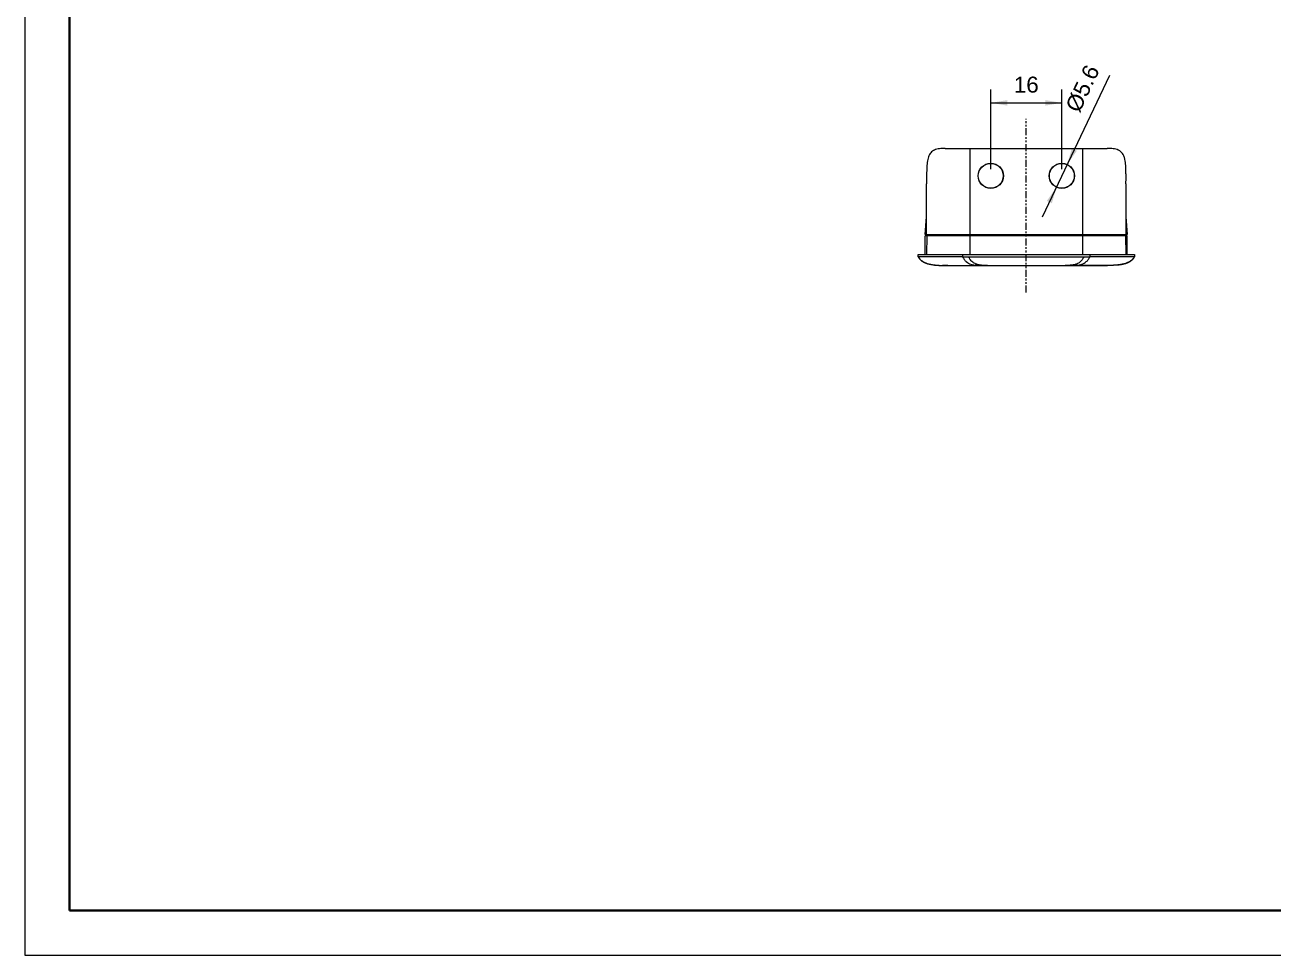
# Model space of a CAD drawing. Header units: millimetres. Extents: x -297 to 297, y -210 to 210.
# Drawn here: x -297 to -16, y -210 to -0.5 of the extents above; entities that cross this region are included whole.
import ezdxf

# ---------------------------------------------------------------- set-up
doc = ezdxf.new("R2010")
doc.units = ezdxf.units.MM
doc.linetypes.add('ACANSTGB', pattern=[0.354331, 0.15748, -0.03937, 0.03937, -0.03937, 0.03937, -0.03937])
doc.linetypes.add('CENTER', pattern=[10.16, 6.35, -1.27, 1.27, -1.27])
doc.layers.get('0').update_dxf_attribs({"lineweight": 20})
for name, color, linetype, lineweight in [('剖面线层', 4, 'Continuous', 18), ('粗实线层', 7, 'Continuous', 35), ('细实线层', 7, 'Continuous', 18)]:
    doc.layers.add(name, color=color, linetype=linetype, lineweight=lineweight)
doc.styles.add('标准', font='')
doc.styles.get('标准').set_extended_font_data('arial')
doc.dimstyles.new('标准', dxfattribs={"dimscale": 1.5, "dimtxt": 2.4, "dimasz": 2.5, "dimexe": 2, "dimexo": 1, "dimgap": 1.5, "dimtad": 1, "dimdec": 1, "dimdsep": 46, "dimtxsty": '标准', "dimcen": 2.5, "dimdle": 5, "dimclre": 256, "dimclrt": 7, "dimadec": 0, "dimazin": 0, "dimtfac": 0.714286, "dimtdec": 1, "dimtmove": 0, "dimatfit": 3, "dimfxl": 0, "dimtolj": 1, "dimarcsym": 0})
doc.dimstyles.new('标准$0', dxfattribs={"dimscale": 1.5, "dimtxt": 2.4, "dimasz": 2.5, "dimexe": 2, "dimexo": 1, "dimgap": 1.5, "dimtad": 1, "dimdec": 1, "dimdsep": 46, "dimtxsty": '标准', "dimcen": 2.5, "dimdle": 5, "dimclre": 256, "dimclrt": 7, "dimadec": 0, "dimazin": 0, "dimtfac": 0.714286, "dimtdec": 1, "dimtmove": 0, "dimatfit": 3, "dimfxl": 0, "dimtolj": 1, "dimarcsym": 0})

# ---------------------------------------------------------------- blocks, each defined once
blk = doc.blocks.new('*X9')
at = {"linetype": 'Continuous', "ltscale": 10}
for points in [[(-79.53, -18.03), (-75.78, -17.41), (-75.78, -18.66)], [(-63.53, -18.03), (-67.28, -17.41), (-67.28, -18.66)]]:
    blk.add_hatch(color=0, dxfattribs=at).paths.add_polyline_path(points, flags=0)
for p, q in [((-79.53, -32.97), (-79.53, -15.03)), ((-63.53, -32.97), (-63.53, -15.03))]:
    blk.add_line(p, q, dxfattribs=at)
at = {"color": 0, "linetype": 'Continuous', "ltscale": 10}
blk.add_line((-79.53, -18.03), (-63.53, -18.03), dxfattribs=at)
at = {"color": 7, "linetype": 'CENTER', "ltscale": 10, "insert": (-71.53, -13.95), "char_height": 3.6, "width": 9.6366, "attachment_point": 5, "style": '标准'}
blk.add_mtext('16', dxfattribs=at)
blk = doc.blocks.new('*X10')
at = {"linetype": 'Continuous', "ltscale": 10}
for points in [[(-62.33, -31.94), (-60.15, -28.82), (-61.28, -28.28)], [(-64.73, -37), (-65.77, -40.65), (-66.9, -40.11)]]:
    blk.add_hatch(color=0, dxfattribs=at).paths.add_polyline_path(points, flags=0)
at = {"color": 0, "linetype": 'Continuous', "ltscale": 10}
blk.add_line((-52.8, -11.87), (-67.95, -43.77), dxfattribs=at)
at = {"color": 7, "linetype": 'CENTER', "ltscale": 10, "insert": (-58.83, -14.81), "char_height": 3.6, "width": 20.947, "attachment_point": 5, "rotation": 64.5917, "style": '标准'}
blk.add_mtext('%%C5.6', dxfattribs=at)
blk = doc.blocks.new('$CAXA_FRAME_13B17AC1$')
at = {"layer": '粗实线层'}
for p, q in [((-287, 200), (-287, -200)), ((-287, -200), (287, -200))]:
    blk.add_line(p, q, dxfattribs=at)
at = {"layer": '细实线层'}
for p, q in [((-297, 210), (-297, -210)), ((-297, -210), (297, -210))]:
    blk.add_line(p, q, dxfattribs=at)

msp = doc.modelspace()

# ---------------------------------------------------------------- linework, layer by layer
at = {"color": 7, "linetype": 'Continuous', "lineweight": 15}
for p, q in [((-89.77, -28.28), (-53.29, -28.28)), ((-84.28, -28.28), (-84.28, -52.18)), ((-58.78, -52.18), (-58.78, -28.28)), ((-93.98, -47.68), (-93.98, -36.28)), ((-49.08, -36.28), (-49.08, -47.68)), ((-94.28, -47.69), (-93.98, -43.72)), ((-49.08, -43.72), (-48.78, -47.69)), ((-94.28, -47.68), (-48.78, -47.68)), ((-93.63, -47.98), (-93.63, -47.68)), ((-49.43, -47.68), (-49.43, -47.98)), ((-94.28, -52.18), (-94.28, -47.98)), ((-48.78, -47.98), (-94.28, -47.98)), ((-93.93, -52.18), (-93.87, -47.98)), ((-49.18, -47.98), (-49.13, -52.18)), ((-48.78, -52.18), (-48.78, -47.98)), ((-95.86, -52.72), (-95.88, -52.18)), ((-95.88, -52.18), (-47.18, -52.18)), ((-85.88, -52.18), (-85.88, -52.71)), ((-85.88, -52.71), (-85.87, -52.71)), ((-85.87, -52.71), (-84.46, -52.71)), ((-84.46, -52.71), (-58.6, -52.71)), ((-58.6, -52.71), (-57.19, -52.71)), ((-57.19, -52.71), (-57.18, -52.71)), ((-57.18, -52.71), (-57.18, -52.18)), ((-47.18, -52.18), (-47.2, -52.72)), ((-89.2, -54.67), (-90.4, -54.67)), ((-90.4, -54.67), (-90.39, -54.67)), ((-90.39, -54.65), (-89.81, -54.67)), ((-89.8, -54.67), (-89.81, -54.67)), ((-89.81, -54.67), (-89.8, -54.67)), ((-89.2, -54.67), (-87.26, -54.67)), ((-87.27, -54.67), (-83.14, -54.67)), ((-83.17, -54.67), (-80.28, -54.66)), ((-81.73, -54.66), (-81.73, -54.66)), ((-80.77, -54.66), (-81.73, -54.66)), ((-80.77, -54.66), (-80.77, -54.66)), ((-80.28, -54.66), (-80.77, -54.66)), ((-80.28, -54.66), (-62.29, -54.66)), ((-80.28, -54.66), (-80.28, -54.66)), ((-62.78, -54.66), (-62.78, -54.66)), ((-62.28, -54.66), (-62.78, -54.66)), ((-62.29, -54.66), (-59.88, -54.67)), ((-62.28, -54.66), (-62.29, -54.66)), ((-61.33, -54.66), (-62.28, -54.66)), ((-61.33, -54.66), (-61.33, -54.66)), ((-55.79, -54.67), (-53.87, -54.67)), ((-53.87, -54.67), (-53.25, -54.67)), ((-53.25, -54.67), (-53.26, -54.67)), ((-53.25, -54.67), (-53.26, -54.67)), ((-52.66, -54.65), (-53.25, -54.67)), ((-52.72, -54.67), (-53.25, -54.67)), ((-52.65, -54.67), (-52.72, -54.67))]:
    msp.add_line(p, q, dxfattribs=at)
for points in [[(-95.86, -52.72), (-95.55, -53.2), (-95.08, -53.66), (-94.49, -54.02), (-93.8, -54.29), (-93.03, -54.47), (-92.18, -54.58), (-91.26, -54.64), (-90.4, -54.67)], [(-59.88, -54.67), (-58.4, -54.67), (-55.79, -54.67)]]:
    msp.add_lwpolyline(points, dxfattribs=at)
for centre, radius in [((-79.53, -34.47), 2.84), ((-79.53, -34.47), 2.8), ((-63.53, -34.47), 2.84), ((-63.53, -34.47), 2.8)]:
    msp.add_circle(centre, radius, dxfattribs=at)
for centre, radius, start, end in [((-80.93, -47.26), 7.38, 263.8385, 264.7787), ((-80.28, -39.06), 15.62, 268.1919, 271.3598), ((-62.78, -39.06), 15.62, 268.6402, 271.8081), ((-62.12, -47.36), 7.29, 275.4051, 276.1627)]:
    msp.add_arc(centre, radius, start, end, dxfattribs=at)
for points, knots in [([(-89.77, -28.28), (-90, -28.28), (-90.44, -28.29), (-91.09, -28.35), (-91.68, -28.46), (-92.2, -28.64), (-92.67, -28.9), (-93.05, -29.25), (-93.35, -29.68), (-93.58, -30.2), (-93.74, -30.79), (-93.85, -31.45), (-93.92, -32.16), (-93.95, -32.93), (-93.97, -33.73), (-93.98, -34.86), (-93.98, -35.71), (-93.98, -36.28)], [0, 0, 0, 0, 204.791202, 395.404771, 571.237314, 733.603212, 886.226436, 1035.453436, 1189.024702, 1353.669242, 1533.509929, 1729.928747, 1942.258337, 2168.701599, 2406.81913, 2653.847345, 3163.03587, 3163.03587, 3163.03587, 3163.03587]), ([(-49.08, -36.28), (-49.08, -35.71), (-49.07, -34.86), (-49.08, -33.73), (-49.1, -32.93), (-49.14, -32.16), (-49.21, -31.45), (-49.3, -30.89), (-49.4, -30.48), (-49.52, -30.11), (-49.71, -29.68), (-50.01, -29.25), (-50.33, -28.96), (-50.61, -28.77), (-50.93, -28.61), (-51.38, -28.46), (-51.97, -28.35), (-52.61, -28.29), (-53.06, -28.28), (-53.29, -28.28)], [0, 0, 0, 0, 318.025506, 472.298931, 620.998733, 762.414164, 895.007787, 1017.6529, 1075.109838, 1130.042348, 1232.979008, 1328.991943, 1422.040188, 1469.085739, 1517.280858, 1618.743775, 1728.659753, 1847.590566, 1975.330085, 1975.330085, 1975.330085, 1975.330085]), ([(-85.88, -52.71), (-86.53, -52.71), (-87.49, -52.7), (-88.77, -52.7), (-89.69, -52.7), (-90.57, -52.7), (-91.41, -52.7), (-92.19, -52.7), (-92.91, -52.7), (-93.57, -52.7), (-94.07, -52.71), (-94.43, -52.71), (-94.67, -52.71), (-94.89, -52.71), (-95.09, -52.71), (-95.27, -52.71), (-95.42, -52.71), (-95.55, -52.71), (-95.65, -52.71), (-95.71, -52.71), (-95.75, -52.71), (-95.78, -52.71), (-95.81, -52.71), (-95.83, -52.71), (-95.84, -52.71), (-95.85, -52.71), (-95.86, -52.71), (-95.86, -52.72), (-95.86, -52.72), (-95.86, -52.72)], [0, 0, 0, 0, 1107.985216, 1648.584351, 2173.310192, 2677.14276, 3155.175259, 3602.815823, 4015.767418, 4390.029473, 4722.015899, 4871.133514, 5008.52414, 5133.839849, 5246.783181, 5347.095543, 5434.520489, 5508.843863, 5569.906322, 5595.416035, 5617.552231, 5636.300738, 5651.654191, 5663.605983, 5672.150426, 5675.144039, 5677.286028, 5678.58085, 5679.062484, 5679.062484, 5679.062484, 5679.062484]), ([(-95.86, -52.72), (-95.79, -52.83), (-95.65, -53.03), (-95.4, -53.31), (-95.12, -53.55), (-94.83, -53.75), (-94.51, -53.93), (-94.06, -54.13), (-93.47, -54.33), (-92.72, -54.48), (-91.69, -54.61), (-90.91, -54.64), (-90.39, -54.65)], [0, 0, 0, 0, 134.532499, 263.813878, 390.293371, 515.936995, 642.177571, 769.8701, 1030.716396, 1299.015358, 1572.517761, 2117.713356, 2117.713356, 2117.713356, 2117.713356]), ([(-85.87, -52.71), (-85.77, -52.93), (-85.58, -53.24), (-85.28, -53.59), (-84.98, -53.87), (-84.56, -54.15), (-84.02, -54.38), (-83.45, -54.53), (-82.69, -54.63), (-82.11, -54.65), (-81.73, -54.66)], [0, 0, 0, 0, 234.912731, 340.171057, 440.294597, 631.903865, 818.80086, 1004.87479, 1190.950759, 1555.049887, 1555.049887, 1555.049887, 1555.049887]), ([(-81.72, -54.6), (-81.98, -54.58), (-82.38, -54.51), (-82.89, -54.34), (-83.26, -54.15), (-83.61, -53.91), (-83.94, -53.6), (-84.23, -53.19), (-84.39, -52.88), (-84.46, -52.71)], [0, 0, 0, 0, 309.400514, 465.27226, 623.279412, 786.08464, 957.983675, 1146.533211, 1361.591258, 1361.591258, 1361.591258, 1361.591258]), ([(-58.6, -52.71), (-58.67, -52.88), (-58.82, -53.19), (-59.12, -53.6), (-59.44, -53.91), (-59.79, -54.15), (-60.16, -54.34), (-60.67, -54.51), (-61.07, -54.58), (-61.34, -54.6)], [0, 0, 0, 0, 166.920582, 313.264796, 446.685476, 573.048372, 695.687783, 816.670339, 1056.817303, 1056.817303, 1056.817303, 1056.817303]), ([(-61.33, -54.66), (-60.95, -54.65), (-60.37, -54.63), (-59.61, -54.53), (-59.04, -54.38), (-58.5, -54.15), (-58.08, -53.87), (-57.77, -53.59), (-57.47, -53.24), (-57.29, -52.93), (-57.19, -52.71)], [0, 0, 0, 0, 281.378142, 425.178846, 568.977975, 713.413173, 861.490045, 938.866159, 1020.210468, 1201.752534, 1201.752534, 1201.752534, 1201.752534]), ([(-47.2, -52.72), (-47.2, -52.72), (-47.2, -52.72), (-47.2, -52.71), (-47.2, -52.71), (-47.21, -52.71), (-47.23, -52.71), (-47.25, -52.71), (-47.27, -52.71), (-47.31, -52.71), (-47.35, -52.71), (-47.41, -52.71), (-47.5, -52.71), (-47.63, -52.71), (-47.79, -52.71), (-47.96, -52.71), (-48.16, -52.71), (-48.38, -52.71), (-48.62, -52.71), (-48.99, -52.71), (-49.49, -52.7), (-50.14, -52.7), (-50.87, -52.7), (-51.65, -52.7), (-52.49, -52.7), (-53.37, -52.7), (-54.29, -52.7), (-55.56, -52.7), (-56.53, -52.71), (-57.18, -52.71)], [0, 0, 0, 0, 0.286691, 1.057413, 2.332397, 4.114296, 9.200236, 16.314347, 25.453243, 36.61299, 49.789206, 64.973452, 101.319899, 145.559693, 197.597988, 257.307311, 324.535016, 399.127181, 480.906746, 569.666614, 767.276206, 990.04969, 1235.852502, 1502.303367, 1786.844544, 2086.742798, 2399.077438, 2720.860403, 3380.37083, 3380.37083, 3380.37083, 3380.37083]), ([(-47.2, -52.72), (-47.26, -52.83), (-47.41, -53.03), (-47.66, -53.31), (-47.93, -53.55), (-48.23, -53.75), (-48.54, -53.93), (-48.99, -54.13), (-49.59, -54.33), (-50.34, -54.48), (-51.36, -54.61), (-52.14, -54.64), (-52.66, -54.65)], [0, 0, 0, 0, 84.283253, 165.277825, 244.516618, 323.230367, 402.316343, 482.310513, 645.71728, 813.792053, 985.130552, 1326.707808, 1326.707808, 1326.707808, 1326.707808]), ([(-47.2, -52.72), (-47.26, -52.84), (-47.39, -53.06), (-47.63, -53.36), (-47.9, -53.61), (-48.29, -53.89), (-48.85, -54.17), (-49.57, -54.39), (-50.33, -54.53), (-51.36, -54.63), (-52.14, -54.65), (-52.65, -54.67)], [0, 0, 0, 0, 78.12645, 152.273125, 224.293674, 295.666378, 439.978147, 588.879989, 742.257135, 898.024567, 1202.430222, 1202.430222, 1202.430222, 1202.430222]), ([(-89.8, -54.67), (-89.38, -54.67), (-88.34, -54.67), (-85.65, -54.67), (-83.38, -54.67), (-81.73, -54.66)], [0, 0, 0, 0, 107.410792, 265.483598, 685.218165, 685.218165, 685.218165, 685.218165]), ([(-80.77, -54.66), (-80.84, -54.66), (-81.11, -54.65), (-81.39, -54.64), (-81.6, -54.62)], [0, 0, 0, 0, 109.541071, 446.762799, 446.762799, 446.762799, 446.762799]), ([(-61.43, -54.61), (-61.51, -54.62), (-61.79, -54.64), (-62.07, -54.65), (-62.28, -54.66)], [0, 0, 0, 0, 92.882306, 365.606101, 365.606101, 365.606101, 365.606101]), ([(-53.26, -54.67), (-53.68, -54.67), (-54.72, -54.67), (-57.41, -54.67), (-59.68, -54.67), (-61.33, -54.66)], [0, 0, 0, 0, 76.39946, 188.839266, 487.379573, 487.379573, 487.379573, 487.379573])]:
    msp.add_open_spline(points, degree=3, knots=knots, dxfattribs=at)
at = {"layer": '剖面线层', "color": 7, "linetype": 'ACANSTGB', "ltscale": 10}
msp.add_line((-71.53, -60.77), (-71.53, -21.63), dxfattribs=at)

# ---------------------------------------------------------------- block references
at = {"layer": '粗实线层'}
msp.add_blockref('$CAXA_FRAME_13B17AC1$', (0, 0), dxfattribs=at)

# ---------------------------------------------------------------- dimensions: what is measured, and where the dimension line sits
at = {"linetype": 'CENTER', "ltscale": 10}
dim = msp.add_diameter_dim_2p(p1=(-64.73, -37), p2=(-62.33, -31.94), dimstyle='标准', override={"dimpost": '%%C<>', "dimsah": 1, "dimtfill": 1, "dimtzin": 0}, dxfattribs=at)
dim.commit()
dim.dimension.update_dxf_attribs({"geometry": '*X10', "text_midpoint": (-55.04, -16.61), "dimtype": 163})
dim = msp.add_linear_dim(base=(-63.53, -18.03), p1=(-79.53, -34.47), p2=(-63.53, -34.47), dimstyle='标准$0', override={"dimsah": 1, "dimtfill": 1, "dimtzin": 0}, dxfattribs=at)
dim.commit()
dim.dimension.update_dxf_attribs({"geometry": '*X9', "text_midpoint": (-71.53, -13.95)})

doc.saveas('drawing.dxf')
